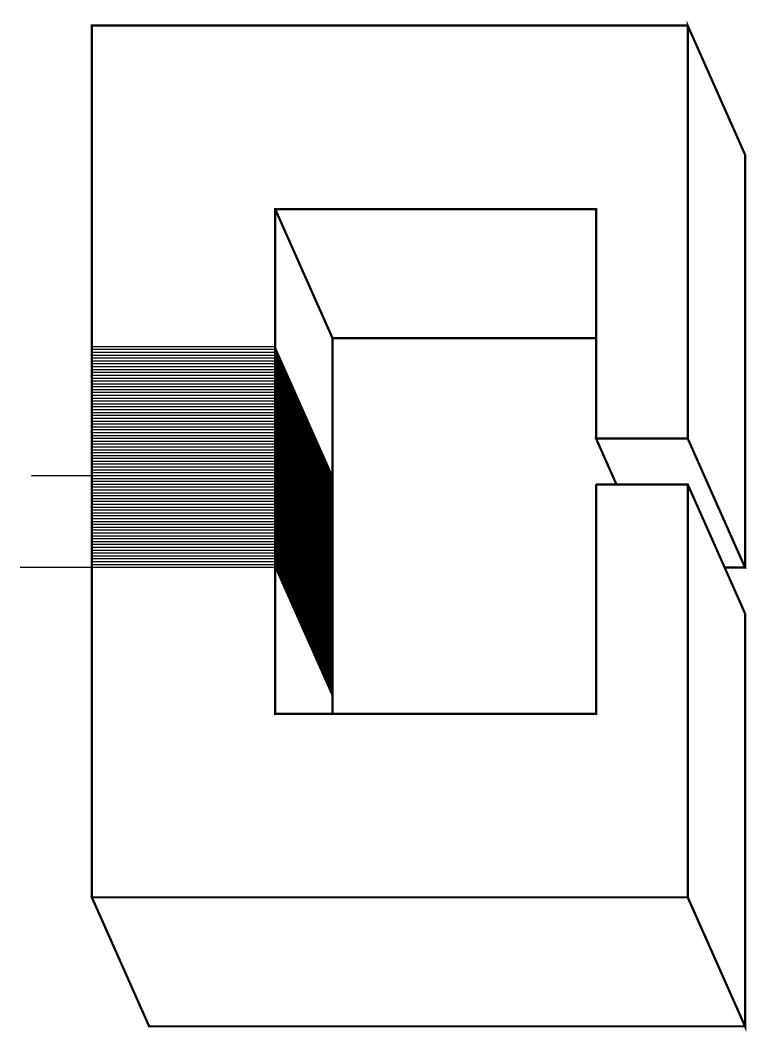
# Model space of a CAD drawing. Header units: inches. Extents: x 0 to 281, y -41 to 106.
# Drawn here: x 145.38 to 161.23, y 13.32 to 35.37 of the extents above; entities that cross this region are included whole.
import ezdxf

# ---------------------------------------------------------------- set-up
doc = ezdxf.new("R2010")
doc.units = ezdxf.units.IN
doc.header["$LTSCALE"] = 0.08
doc.header["$MEASUREMENT"] = 0

msp = doc.modelspace()

# ---------------------------------------------------------------- linework, layer by layer
at = {"const_width": 0.05}
for points in [[(161.188, 23.438), (161.188, 32.438), (159.938, 35.25), (159.938, 26.25)], [(146.938, 16.25), (146.938, 35.25), (159.938, 35.25)], [(157.938, 26.25), (157.938, 31.25), (150.938, 31.25), (150.938, 20.25), (157.938, 20.25), (157.938, 25.25)], [(150.938, 31.25), (152.188, 28.438), (157.938, 28.438)], [(152.188, 28.438), (152.188, 20.25)], [(158.382, 25.25), (157.938, 26.25), (159.938, 26.25), (161.188, 23.438), (160.743, 23.438)], [(157.938, 25.25), (159.938, 25.25), (161.188, 22.438)], [(159.938, 25.25), (159.938, 16.25), (161.188, 13.438), (161.188, 22.438)], [(159.938, 16.25), (146.938, 16.25), (148.188, 13.438), (161.188, 13.438)]]:
    msp.add_lwpolyline(points, dxfattribs=at)
for points in [[(152.188, 25.438), (150.938, 28.25), (146.938, 28.25)], [(152.188, 25.375), (150.938, 28.188), (146.938, 28.188)], [(152.188, 25.312), (150.938, 28.125), (146.938, 28.125)], [(152.188, 25.25), (150.938, 28.062), (146.938, 28.062)], [(152.188, 25.188), (150.938, 28), (146.938, 28)], [(152.188, 25.125), (150.938, 27.938), (146.938, 27.938)], [(152.188, 25.062), (150.938, 27.875), (146.938, 27.875)], [(152.188, 25), (150.938, 27.812), (146.938, 27.812)], [(152.188, 24.938), (150.938, 27.75), (146.938, 27.75)], [(152.188, 24.875), (150.938, 27.688), (146.938, 27.688)], [(152.188, 24.812), (150.938, 27.625), (146.938, 27.625)], [(152.188, 24.75), (150.938, 27.562), (146.938, 27.562)], [(152.188, 24.688), (150.938, 27.5), (146.938, 27.5)], [(152.188, 24.625), (150.938, 27.438), (146.938, 27.438)], [(152.188, 24.562), (150.938, 27.375), (146.938, 27.375)], [(152.188, 24.5), (150.938, 27.312), (146.938, 27.312)], [(152.188, 24.438), (150.938, 27.25), (146.938, 27.25)], [(152.188, 24.375), (150.938, 27.188), (146.938, 27.188)], [(152.188, 24.312), (150.938, 27.125), (146.938, 27.125)], [(152.188, 24.25), (150.938, 27.062), (146.938, 27.062)], [(152.188, 24.188), (150.938, 27), (146.938, 27)], [(152.188, 24.125), (150.938, 26.938), (146.938, 26.938)], [(152.188, 24.062), (150.938, 26.875), (146.938, 26.875)], [(152.188, 24), (150.938, 26.812), (146.938, 26.812)], [(152.188, 23.938), (150.938, 26.75), (146.938, 26.75)], [(152.188, 23.875), (150.938, 26.688), (146.938, 26.688)], [(152.188, 23.812), (150.938, 26.625), (146.938, 26.625)], [(152.188, 23.75), (150.938, 26.562), (146.938, 26.562)], [(152.188, 23.688), (150.938, 26.5), (146.938, 26.5)], [(152.188, 23.625), (150.938, 26.438), (146.938, 26.438)], [(152.188, 23.562), (150.938, 26.375), (146.938, 26.375)], [(152.188, 23.5), (150.938, 26.312), (146.938, 26.312)], [(152.188, 23.438), (150.938, 26.25), (146.938, 26.25)], [(152.188, 23.375), (150.938, 26.188), (146.938, 26.188)], [(152.188, 23.312), (150.938, 26.125), (146.938, 26.125)], [(152.188, 23.25), (150.938, 26.062), (146.938, 26.062)], [(152.188, 23.188), (150.938, 26), (146.938, 26)], [(152.188, 23.125), (150.938, 25.938), (146.938, 25.938)], [(152.188, 23.062), (150.938, 25.875), (146.938, 25.875)], [(152.188, 23), (150.938, 25.812), (146.938, 25.812)], [(152.188, 22.938), (150.938, 25.75), (146.938, 25.75)], [(152.188, 22.875), (150.938, 25.688), (146.938, 25.688)], [(152.188, 22.812), (150.938, 25.625), (146.938, 25.625)], [(146.938, 25.438), (145.621, 25.438)], [(152.188, 22.75), (150.938, 25.562), (146.938, 25.562)], [(152.188, 22.688), (150.938, 25.5), (146.938, 25.5)], [(152.188, 22.625), (150.938, 25.438), (146.938, 25.438)], [(152.188, 22.562), (150.938, 25.375), (146.938, 25.375)], [(152.188, 22.5), (150.938, 25.312), (146.938, 25.312)], [(152.188, 22.438), (150.938, 25.25), (146.938, 25.25)], [(152.188, 22.375), (150.938, 25.188), (146.938, 25.188)], [(152.188, 22.312), (150.938, 25.125), (146.938, 25.125)], [(152.188, 22.25), (150.938, 25.062), (146.938, 25.062)], [(152.188, 22.188), (150.938, 25), (146.938, 25)], [(152.188, 22.125), (150.938, 24.938), (146.938, 24.938)], [(152.188, 22.062), (150.938, 24.875), (146.938, 24.875)], [(152.188, 22), (150.938, 24.812), (146.938, 24.812)], [(152.188, 21.938), (150.938, 24.75), (146.938, 24.75)], [(152.188, 21.875), (150.938, 24.688), (146.938, 24.688)], [(152.188, 21.812), (150.938, 24.625), (146.938, 24.625)], [(152.188, 21.75), (150.938, 24.562), (146.938, 24.562)], [(152.188, 21.688), (150.938, 24.5), (146.938, 24.5)], [(152.188, 21.625), (150.938, 24.438), (146.938, 24.438)], [(152.188, 21.562), (150.938, 24.375), (146.938, 24.375)], [(152.188, 21.5), (150.938, 24.312), (146.938, 24.312)], [(152.188, 21.438), (150.938, 24.25), (146.938, 24.25)], [(152.188, 21.375), (150.938, 24.188), (146.938, 24.188)], [(152.188, 21.312), (150.938, 24.125), (146.938, 24.125)], [(152.188, 21.25), (150.938, 24.062), (146.938, 24.062)], [(152.188, 21.188), (150.938, 24), (146.938, 24)], [(152.188, 21.125), (150.938, 23.938), (146.938, 23.938)], [(152.188, 21.062), (150.938, 23.875), (146.938, 23.875)], [(152.188, 21), (150.938, 23.812), (146.938, 23.812)], [(152.188, 20.938), (150.938, 23.75), (146.938, 23.75)], [(152.188, 20.875), (150.938, 23.688), (146.938, 23.688)], [(152.188, 20.812), (150.938, 23.625), (146.938, 23.625)], [(150.938, 23.438), (145.375, 23.438)], [(152.188, 20.75), (150.938, 23.562), (146.938, 23.562)], [(152.188, 20.688), (150.938, 23.5), (146.938, 23.5)], [(150.938, 23.438), (152.188, 20.625)]]:
    msp.add_lwpolyline(points)

doc.saveas('drawing.dxf')
